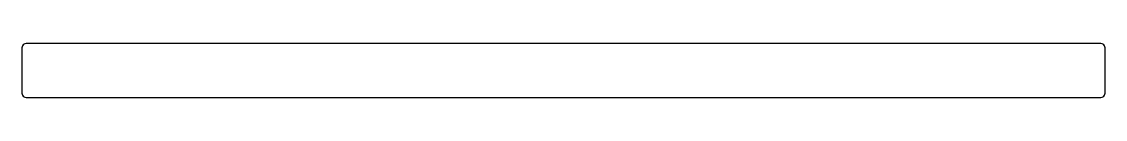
# Model space of a CAD drawing. Extents: x 0 to 400, y 0 to 20.
import ezdxf

# ---------------------------------------------------------------- set-up
doc = ezdxf.new("R2010")
doc.units = 0
doc.header["$MEASUREMENT"] = 0
doc.layers.add('_U_30EC_U_30A4_U_30E4_U_30', color=7, linetype='CONTINUOUS')

msp = doc.modelspace()

# ---------------------------------------------------------------- linework, layer by layer
at = {"layer": '_U_30EC_U_30A4_U_30E4_U_30', "color": 29}
msp.add_lwpolyline([(398, 20), (348.5, 20), (299, 20), (249.5, 20), (200, 20), (150.5, 20), (101, 20), (51.5, 20), (2, 20), (1.6, 19.96), (1.22, 19.84), (0.88, 19.66), (0.59, 19.41), (0.34, 19.12), (0.16, 18.78), (0.04, 18.4), (0, 18), (0, 16), (0, 14), (0, 12), (0, 10), (0, 8), (0, 6), (0, 4), (0, 2), (0.04, 1.6), (0.16, 1.22), (0.34, 0.88), (0.59, 0.59), (0.88, 0.34), (1.22, 0.16), (1.6, 0.04), (2, 0), (51.5, 0), (101, 0), (150.5, 0), (200, 0), (249.5, 0), (299, 0), (348.5, 0), (398, 0), (398.4, 0.04), (398.78, 0.16), (399.12, 0.34), (399.41, 0.59), (399.66, 0.88), (399.84, 1.22), (399.96, 1.6), (400, 2), (400, 4), (400, 6), (400, 8), (400, 10), (400, 12), (400, 14), (400, 16), (400, 18), (399.96, 18.4), (399.84, 18.78), (399.66, 19.12), (399.41, 19.41), (399.12, 19.66), (398.78, 19.84), (398.4, 19.96), (398, 20), (398, 20)], dxfattribs=at)

doc.saveas('drawing.dxf')
